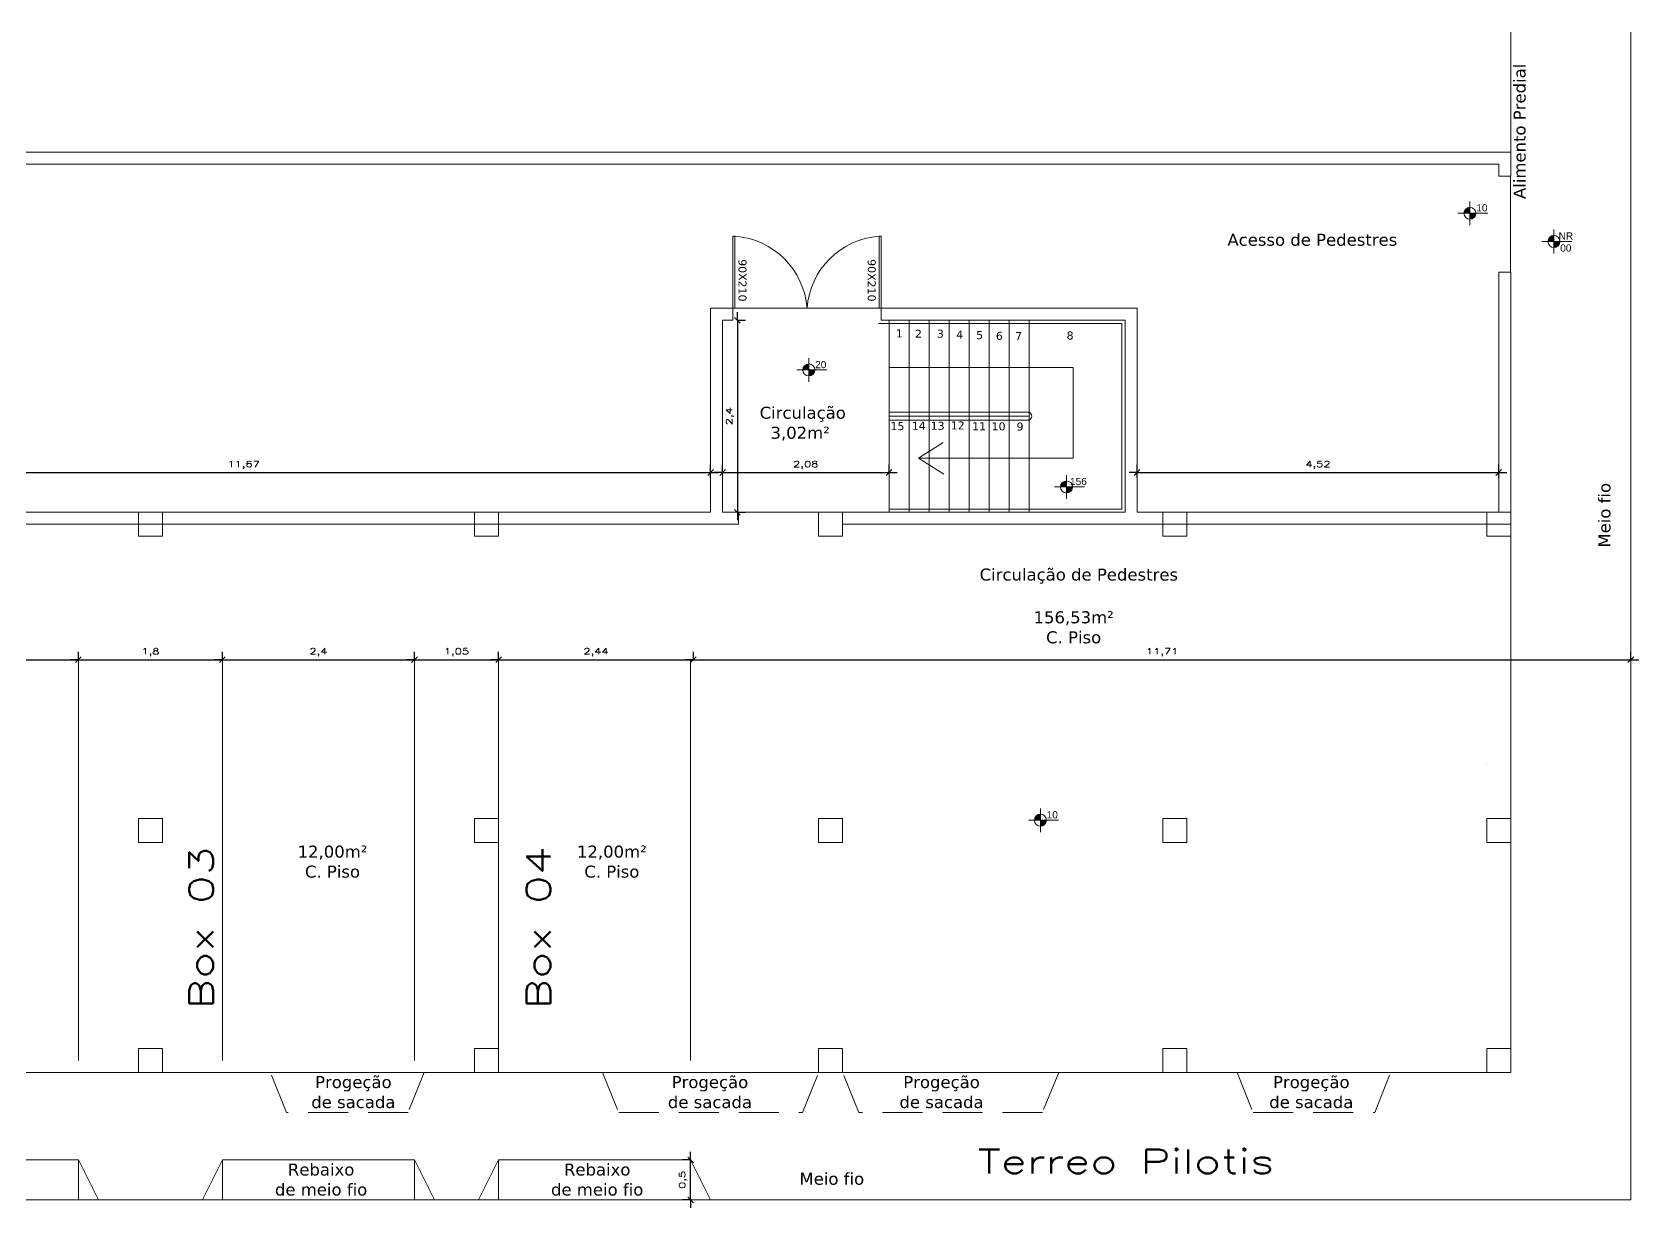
# Model space of a CAD drawing. Header units: millimetres. Extents: x 634 to 830, y -342 to -254.
# Drawn here: x 651.71 to 671.79, y -327.29 to -312.6 of the extents above; entities that cross this region are included whole.
import ezdxf

# ---------------------------------------------------------------- set-up
doc = ezdxf.new("R2010")
doc.units = ezdxf.units.MM
doc.linetypes.add('DASHED', pattern=[0.75, 0.5, -0.25])
for name, color, linetype in [('Auxiliar', 1, 'Continuous'), ('Camada1', 6, 'Continuous'), ('Camada2', 1, 'Continuous'), ('Camada4', 2, 'Continuous'), ('ESQUADRIA', 2, 'Continuous'), ('PAREDE', 6, 'Continuous'), ('Textos', 2, 'Continuous')]:
    doc.layers.add(name, color=color, linetype=linetype)
doc.layers.add('Cota nível-baixa', color=240, linetype='Continuous', lineweight=5)
doc.styles.add('REGUA60', font='romansx2.shx', dxfattribs={"width": 1.4})
doc.styles.add('Régua 60', font='arial.ttf', dxfattribs={"height": 9})
doc.dimstyles.new('Cota Vinícius1', dxfattribs={"dimscale": 0.05, "dimtxt": 1.5, "dimasz": 0.01, "dimexe": 2, "dimexo": 3, "dimgap": 0.98, "dimtad": 1, "dimlfac": -1, "dimrnd": 0.01, "dimtxsty": 'REGUA60', "dimblk": 'COTATR', "dimcen": 4, "dimdle": 4, "dimclrt": 2, "dimadec": 0, "dimazin": 0, "dimtfac": 1, "dimtmove": 2, "dimatfit": 2, "dimfxl": 0, "dimarcsym": 0})

# ---------------------------------------------------------------- blocks, each defined once
blk = doc.blocks.new('COTATR')
at = {"color": 3}
blk.add_line((-71, -71), (71, 71), dxfattribs=at)
at = {"color": 0, "linetype": 'ByBlock'}
blk.add_line((0, 0), (200, 0), dxfattribs=at)
blk = doc.blocks.new('*D366')
at = {"layer": 'Auxiliar', "color": 0, "lineweight": -2, "transparency": 16777216}
for p, q in [((660.519, -316.196), (660.624, -316.196)), ((660.524, -316.196), (660.524, -318.595)), ((660.519, -318.596), (660.624, -318.596))]:
    blk.add_line(p, q, dxfattribs=at)
at = {"layer": 'Defpoints', "color": 0, "lineweight": 0, "transparency": 16777216}
for p in [(660.338, -316.196), (660.338, -318.596), (660.524, -318.596)]:
    blk.add_point(p, dxfattribs=at)
at = {"layer": 'Auxiliar', "color": 0, "lineweight": -2, "transparency": 16777216, "xscale": 0.0005, "yscale": 0.0005, "zscale": 0.0005}
for p, rotation in [((660.524, -316.196), 90), ((660.524, -318.596), 270)]:
    blk.add_blockref('COTATR', p, dxfattribs=dict(at, rotation=rotation))
at = {"layer": 'Auxiliar', "color": 2, "lineweight": 0, "transparency": 16777216, "insert": (660.431, -317.396), "char_height": 0.075, "attachment_point": 5, "rotation": 90, "style": 'REGUA60'}
blk.add_mtext('2,4', dxfattribs=at)
blk = doc.blocks.new('*D367')
at = {"layer": 'Auxiliar', "color": 0, "lineweight": -2, "transparency": 16777216}
for p, q in [((660.338, -318.104), (660.338, -317.999)), ((662.418, -318.104), (662.418, -317.999)), ((660.339, -318.099), (662.418, -318.099))]:
    blk.add_line(p, q, dxfattribs=at)
at = {"layer": 'Defpoints', "color": 0, "lineweight": 0, "transparency": 16777216}
for p in [(662.418, -318.099), (660.338, -318.596), (662.418, -318.596)]:
    blk.add_point(p, dxfattribs=at)
at = {"layer": 'Auxiliar', "color": 0, "lineweight": -2, "transparency": 16777216, "xscale": 0.0005, "yscale": 0.0005, "zscale": 0.0005, "rotation": 180}
blk.add_blockref('COTATR', (660.338, -318.099), dxfattribs=at)
at = {"layer": 'Auxiliar', "color": 0, "lineweight": -2, "transparency": 16777216, "xscale": 0.0005, "yscale": 0.0005, "zscale": 0.0005}
blk.add_blockref('COTATR', (662.418, -318.099), dxfattribs=at)
at = {"layer": 'Auxiliar', "color": 2, "lineweight": 0, "transparency": 16777216, "insert": (661.378, -318.005), "char_height": 0.075, "attachment_point": 5, "style": 'REGUA60'}
blk.add_mtext('2,08', dxfattribs=at)
blk = doc.blocks.new('*D374')
at = {"layer": 'Auxiliar', "color": 0, "lineweight": -2, "transparency": 16777216}
for p, q in [((659.938, -326.689), (659.838, -326.689)), ((659.938, -327.189), (659.838, -327.189))]:
    blk.add_line(p, q, dxfattribs=at)
at = {"layer": 'Auxiliar', "color": 0, "linetype": 'ByBlock', "lineweight": -2, "transparency": 16777216}
blk.add_line((659.938, -327.188), (659.938, -326.689), dxfattribs=at)
at = {"layer": 'Defpoints', "color": 0, "lineweight": 0, "transparency": 16777216}
for p in [(659.938, -326.689), (659.938, -326.689), (659.938, -327.189)]:
    blk.add_point(p, dxfattribs=at)
at = {"layer": 'Auxiliar', "color": 0, "lineweight": -2, "transparency": 16777216, "xscale": 0.0005, "yscale": 0.0005, "zscale": 0.0005}
for p, rotation in [((659.938, -326.689), 90), ((659.938, -327.189), 270)]:
    blk.add_blockref('COTATR', p, dxfattribs=dict(at, rotation=rotation))
at = {"layer": 'Auxiliar', "color": 2, "lineweight": 0, "transparency": 16777216, "insert": (659.845, -326.939), "char_height": 0.075, "attachment_point": 5, "rotation": 90, "style": 'REGUA60'}
blk.add_mtext('0,5', dxfattribs=at)
blk = doc.blocks.new('*D378')
at = {"layer": 'Auxiliar', "color": 0, "lineweight": -2, "transparency": 16777216}
for p, q in [((649.888, -320.438), (649.888, -320.338)), ((652.288, -320.438), (652.288, -320.338))]:
    blk.add_line(p, q, dxfattribs=at)
at = {"layer": 'Auxiliar', "color": 0, "linetype": 'ByBlock', "lineweight": -2, "transparency": 16777216}
blk.add_line((649.889, -320.438), (652.288, -320.438), dxfattribs=at)
at = {"layer": 'Defpoints', "color": 0, "lineweight": 0, "transparency": 16777216}
for p in [(649.888, -320.438), (652.288, -320.438), (652.288, -320.438)]:
    blk.add_point(p, dxfattribs=at)
at = {"layer": 'Auxiliar', "color": 0, "lineweight": -2, "transparency": 16777216, "xscale": 0.0005, "yscale": 0.0005, "zscale": 0.0005, "rotation": 180}
blk.add_blockref('COTATR', (649.888, -320.438), dxfattribs=at)
at = {"layer": 'Auxiliar', "color": 0, "lineweight": -2, "transparency": 16777216, "xscale": 0.0005, "yscale": 0.0005, "zscale": 0.0005}
blk.add_blockref('COTATR', (652.288, -320.438), dxfattribs=at)
at = {"layer": 'Auxiliar', "color": 2, "lineweight": 0, "transparency": 16777216, "insert": (651.088, -320.345), "char_height": 0.075, "attachment_point": 5, "style": 'REGUA60'}
blk.add_mtext('2,4', dxfattribs=at)
blk = doc.blocks.new('*D379')
at = {"layer": 'Auxiliar', "color": 0, "lineweight": -2, "transparency": 16777216}
for p, q in [((652.288, -320.438), (652.288, -320.338)), ((654.088, -320.438), (654.088, -320.338))]:
    blk.add_line(p, q, dxfattribs=at)
at = {"layer": 'Auxiliar', "color": 0, "linetype": 'ByBlock', "lineweight": -2, "transparency": 16777216}
blk.add_line((652.289, -320.438), (654.088, -320.438), dxfattribs=at)
at = {"layer": 'Defpoints', "color": 0, "lineweight": 0, "transparency": 16777216}
for p in [(652.288, -320.438), (654.088, -320.438), (654.088, -320.438)]:
    blk.add_point(p, dxfattribs=at)
at = {"layer": 'Auxiliar', "color": 0, "lineweight": -2, "transparency": 16777216, "xscale": 0.0005, "yscale": 0.0005, "zscale": 0.0005, "rotation": 180}
blk.add_blockref('COTATR', (652.288, -320.438), dxfattribs=at)
at = {"layer": 'Auxiliar', "color": 0, "lineweight": -2, "transparency": 16777216, "xscale": 0.0005, "yscale": 0.0005, "zscale": 0.0005}
blk.add_blockref('COTATR', (654.088, -320.438), dxfattribs=at)
at = {"layer": 'Auxiliar', "color": 2, "lineweight": 0, "transparency": 16777216, "insert": (653.188, -320.345), "char_height": 0.075, "attachment_point": 5, "style": 'REGUA60'}
blk.add_mtext('1,8', dxfattribs=at)
blk = doc.blocks.new('*D380')
at = {"layer": 'Auxiliar', "color": 0, "lineweight": -2, "transparency": 16777216}
for p, q in [((654.088, -320.438), (654.088, -320.338)), ((656.488, -320.438), (656.488, -320.338))]:
    blk.add_line(p, q, dxfattribs=at)
at = {"layer": 'Auxiliar', "color": 0, "linetype": 'ByBlock', "lineweight": -2, "transparency": 16777216}
blk.add_line((654.089, -320.438), (656.488, -320.438), dxfattribs=at)
at = {"layer": 'Defpoints', "color": 0, "lineweight": 0, "transparency": 16777216}
for p in [(654.088, -320.438), (656.488, -320.438), (656.488, -320.438)]:
    blk.add_point(p, dxfattribs=at)
at = {"layer": 'Auxiliar', "color": 0, "lineweight": -2, "transparency": 16777216, "xscale": 0.0005, "yscale": 0.0005, "zscale": 0.0005, "rotation": 180}
blk.add_blockref('COTATR', (654.088, -320.438), dxfattribs=at)
at = {"layer": 'Auxiliar', "color": 0, "lineweight": -2, "transparency": 16777216, "xscale": 0.0005, "yscale": 0.0005, "zscale": 0.0005}
blk.add_blockref('COTATR', (656.488, -320.438), dxfattribs=at)
at = {"layer": 'Auxiliar', "color": 2, "lineweight": 0, "transparency": 16777216, "insert": (655.288, -320.345), "char_height": 0.075, "attachment_point": 5, "style": 'REGUA60'}
blk.add_mtext('2,4', dxfattribs=at)
blk = doc.blocks.new('*D381')
at = {"layer": 'Auxiliar', "color": 0, "lineweight": -2, "transparency": 16777216}
for p, q in [((656.488, -320.438), (656.488, -320.338)), ((657.538, -320.438), (657.538, -320.338))]:
    blk.add_line(p, q, dxfattribs=at)
at = {"layer": 'Auxiliar', "color": 0, "linetype": 'ByBlock', "lineweight": -2, "transparency": 16777216}
blk.add_line((656.489, -320.438), (657.538, -320.438), dxfattribs=at)
at = {"layer": 'Defpoints', "color": 0, "lineweight": 0, "transparency": 16777216}
for p in [(656.488, -320.438), (657.538, -320.438), (657.538, -320.438)]:
    blk.add_point(p, dxfattribs=at)
at = {"layer": 'Auxiliar', "color": 0, "lineweight": -2, "transparency": 16777216, "xscale": 0.0005, "yscale": 0.0005, "zscale": 0.0005, "rotation": 180}
blk.add_blockref('COTATR', (656.488, -320.438), dxfattribs=at)
at = {"layer": 'Auxiliar', "color": 0, "lineweight": -2, "transparency": 16777216, "xscale": 0.0005, "yscale": 0.0005, "zscale": 0.0005}
blk.add_blockref('COTATR', (657.538, -320.438), dxfattribs=at)
at = {"layer": 'Auxiliar', "color": 2, "lineweight": 0, "transparency": 16777216, "insert": (657.013, -320.345), "char_height": 0.075, "attachment_point": 5, "style": 'REGUA60'}
blk.add_mtext('1,05', dxfattribs=at)
blk = doc.blocks.new('*D382')
at = {"layer": 'Auxiliar', "color": 0, "lineweight": -2, "transparency": 16777216}
for p, q in [((657.538, -320.438), (657.538, -320.338)), ((659.974, -320.438), (659.974, -320.338))]:
    blk.add_line(p, q, dxfattribs=at)
at = {"layer": 'Auxiliar', "color": 0, "linetype": 'ByBlock', "lineweight": -2, "transparency": 16777216}
blk.add_line((657.539, -320.438), (659.973, -320.438), dxfattribs=at)
at = {"layer": 'Defpoints', "color": 0, "lineweight": 0, "transparency": 16777216}
for p in [(657.538, -320.438), (659.974, -320.438), (659.974, -320.481)]:
    blk.add_point(p, dxfattribs=at)
at = {"layer": 'Auxiliar', "color": 0, "lineweight": -2, "transparency": 16777216, "xscale": 0.0005, "yscale": 0.0005, "zscale": 0.0005, "rotation": 180}
blk.add_blockref('COTATR', (657.538, -320.438), dxfattribs=at)
at = {"layer": 'Auxiliar', "color": 0, "lineweight": -2, "transparency": 16777216, "xscale": 0.0005, "yscale": 0.0005, "zscale": 0.0005}
blk.add_blockref('COTATR', (659.974, -320.438), dxfattribs=at)
at = {"layer": 'Auxiliar', "color": 2, "lineweight": 0, "transparency": 16777216, "insert": (658.756, -320.345), "char_height": 0.075, "attachment_point": 5, "style": 'REGUA60'}
blk.add_mtext('2,44', dxfattribs=at)
blk = doc.blocks.new('*D383')
at = {"layer": 'Auxiliar', "color": 0, "lineweight": -2, "transparency": 16777216}
for p, q in [((659.974, -320.438), (659.974, -320.338)), ((671.688, -320.438), (671.688, -320.338))]:
    blk.add_line(p, q, dxfattribs=at)
at = {"layer": 'Auxiliar', "color": 0, "linetype": 'ByBlock', "lineweight": -2, "transparency": 16777216}
blk.add_line((659.974, -320.438), (671.688, -320.438), dxfattribs=at)
at = {"layer": 'Defpoints', "color": 0, "lineweight": 0, "transparency": 16777216}
for p in [(671.688, -320.438), (659.974, -320.481), (671.688, -320.481)]:
    blk.add_point(p, dxfattribs=at)
at = {"layer": 'Auxiliar', "color": 0, "lineweight": -2, "transparency": 16777216, "xscale": 0.0005, "yscale": 0.0005, "zscale": 0.0005, "rotation": 180}
blk.add_blockref('COTATR', (659.974, -320.438), dxfattribs=at)
at = {"layer": 'Auxiliar', "color": 0, "lineweight": -2, "transparency": 16777216, "xscale": 0.0005, "yscale": 0.0005, "zscale": 0.0005}
blk.add_blockref('COTATR', (671.688, -320.438), dxfattribs=at)
at = {"layer": 'Auxiliar', "color": 2, "lineweight": 0, "transparency": 16777216, "insert": (665.831, -320.345), "char_height": 0.075, "attachment_point": 5, "style": 'REGUA60'}
blk.add_mtext('11,71', dxfattribs=at)
blk = doc.blocks.new('*D390')
at = {"layer": 'Auxiliar', "color": 0, "lineweight": -2, "transparency": 16777216}
for p, q in [((648.518, -318.161), (648.518, -317.999)), ((660.188, -318.161), (660.188, -317.999))]:
    blk.add_line(p, q, dxfattribs=at)
at = {"layer": 'Auxiliar', "color": 0, "linetype": 'ByBlock', "lineweight": -2, "transparency": 16777216}
blk.add_line((648.519, -318.099), (660.188, -318.099), dxfattribs=at)
at = {"layer": 'Defpoints', "color": 0, "lineweight": 0, "transparency": 16777216}
for p in [(660.188, -318.099), (648.518, -318.596), (660.188, -318.596)]:
    blk.add_point(p, dxfattribs=at)
at = {"layer": 'Auxiliar', "color": 0, "lineweight": -2, "transparency": 16777216, "xscale": 0.0005, "yscale": 0.0005, "zscale": 0.0005, "rotation": 180}
blk.add_blockref('COTATR', (648.518, -318.099), dxfattribs=at)
at = {"layer": 'Auxiliar', "color": 0, "lineweight": -2, "transparency": 16777216, "xscale": 0.0005, "yscale": 0.0005, "zscale": 0.0005}
blk.add_blockref('COTATR', (660.188, -318.099), dxfattribs=at)
at = {"layer": 'Auxiliar', "color": 2, "lineweight": 0, "transparency": 16777216, "insert": (654.353, -318.005), "char_height": 0.075, "attachment_point": 5, "style": 'REGUA60'}
blk.add_mtext('11,67', dxfattribs=at)
blk = doc.blocks.new('*D391')
at = {"layer": 'Auxiliar', "color": 0, "lineweight": -2, "transparency": 16777216}
for p, q in [((665.518, -318.161), (665.518, -317.999)), ((670.038, -318.161), (670.038, -317.999))]:
    blk.add_line(p, q, dxfattribs=at)
at = {"layer": 'Auxiliar', "color": 0, "linetype": 'ByBlock', "lineweight": -2, "transparency": 16777216}
blk.add_line((665.519, -318.099), (670.038, -318.099), dxfattribs=at)
at = {"layer": 'Defpoints', "color": 0, "lineweight": 0, "transparency": 16777216}
for p in [(670.038, -318.099), (665.518, -318.596), (670.038, -318.596)]:
    blk.add_point(p, dxfattribs=at)
at = {"layer": 'Auxiliar', "color": 0, "lineweight": -2, "transparency": 16777216, "xscale": 0.0005, "yscale": 0.0005, "zscale": 0.0005, "rotation": 180}
blk.add_blockref('COTATR', (665.518, -318.099), dxfattribs=at)
at = {"layer": 'Auxiliar', "color": 0, "lineweight": -2, "transparency": 16777216, "xscale": 0.0005, "yscale": 0.0005, "zscale": 0.0005}
blk.add_blockref('COTATR', (670.038, -318.099), dxfattribs=at)
at = {"layer": 'Auxiliar', "color": 2, "lineweight": 0, "transparency": 16777216, "insert": (667.778, -318.005), "char_height": 0.075, "attachment_point": 5, "style": 'REGUA60'}
blk.add_mtext('4,52', dxfattribs=at)

msp = doc.modelspace()

# ---------------------------------------------------------------- hatches: boundary and pattern name
at = {"layer": 'Cota nível-baixa', "ltscale": 0.8}
h = msp.add_hatch(color=251, dxfattribs=at)
h.paths.add_polyline_path([(669.678, -314.935), (669.678, -314.86), (669.678, -314.86), (669.753, -314.86, -0.414214)])
h.paths.add_polyline_path([(669.678, -314.86), (669.603, -314.86, -0.414214), (669.678, -314.785)])
h = msp.add_hatch(color=251, dxfattribs=at)
h.paths.add_polyline_path([(670.727, -315.287), (670.727, -315.212), (670.727, -315.212), (670.802, -315.212, -0.414214)])
h.paths.add_polyline_path([(670.727, -315.212), (670.652, -315.212, -0.414214), (670.727, -315.137)])
h = msp.add_hatch(color=251, dxfattribs=at)
h.paths.add_polyline_path([(661.416, -316.893), (661.416, -316.819), (661.416, -316.818), (661.491, -316.818, -0.414214)])
h.paths.add_polyline_path([(661.416, -316.818), (661.341, -316.818, -0.414214), (661.416, -316.743)])
h = msp.add_hatch(color=251, dxfattribs=at)
h.paths.add_polyline_path([(664.636, -318.354), (664.636, -318.28), (664.636, -318.279), (664.711, -318.279, -0.414214)])
h.paths.add_polyline_path([(664.636, -318.279), (664.561, -318.279, -0.414214), (664.636, -318.204)])
h = msp.add_hatch(color=251, dxfattribs=at)
h.paths.add_polyline_path([(664.309, -322.519), (664.309, -322.445), (664.309, -322.444), (664.384, -322.444, -0.414214)])
h.paths.add_polyline_path([(664.309, -322.444), (664.234, -322.444, -0.414214), (664.309, -322.369)])

# ---------------------------------------------------------------- linework, layer by layer
at = {"layer": 'Auxiliar', "lineweight": 0}
for p, q in [((670.188, -314.096), (670.188, -312.596)), ((671.688, -327.189), (671.688, -312.596)), ((662.418, -316.786), (664.718, -316.786)), ((664.718, -316.786), (664.718, -317.92)), ((662.786, -317.92), (663.096, -317.724)), ((664.718, -317.92), (662.786, -317.92)), ((662.786, -317.92), (663.101, -318.121)), ((663.101, -318.121), (662.786, -317.92)), ((649.888, -320.446), (652.288, -320.446)), ((652.288, -320.446), (652.288, -325.446)), ((654.088, -320.446), (656.488, -320.446)), ((656.488, -320.446), (656.488, -325.446)), ((657.538, -320.446), (659.938, -320.446)), ((659.938, -320.446), (659.938, -325.446)), ((669.888, -325.596), (669.888, -325.596)), ((670.188, -325.596), (670.188, -325.596)), ((670.188, -325.596), (670.188, -325.596)), ((652.538, -327.189), (652.288, -326.689)), ((653.838, -327.189), (654.088, -326.689)), ((656.738, -327.189), (656.488, -326.689)), ((657.288, -327.189), (657.538, -326.689)), ((660.188, -327.189), (659.938, -326.689)), ((671.688, -327.189), (633.688, -327.189))]:
    msp.add_line(p, q, dxfattribs=at)
at = {"layer": 'Auxiliar', "color": 6, "lineweight": 0}
for p, q in [((670.188, -314.096), (636.188, -314.096)), ((670.038, -314.246), (636.338, -314.246)), ((670.188, -325.596), (670.188, -315.596)), ((660.188, -318.596), (648.518, -318.596)), ((660.338, -318.596), (660.538, -318.596)), ((660.538, -318.596), (660.538, -318.746)), ((665.368, -318.596), (661.838, -318.596)), ((665.518, -318.596), (670.038, -318.596)), ((660.538, -318.746), (644.838, -318.746)), ((661.838, -318.746), (670.188, -318.746)), ((670.188, -325.596), (636.188, -325.596))]:
    msp.add_line(p, q, dxfattribs=at)
at = {"layer": 'Auxiliar', "color": 1, "lineweight": 0}
for p, q in [((654.088, -325.446), (654.088, -320.446)), ((657.538, -325.296), (657.538, -320.446))]:
    msp.add_line(p, q, dxfattribs=at)
at = {"layer": 'Auxiliar', "linetype": 'DASHED', "lineweight": 0}
for p, q in [((651.688, -325.596), (653.038, -325.596)), ((653.338, -325.596), (654.688, -325.596)), ((654.888, -326.096), (654.688, -325.596)), ((656.608, -325.596), (656.408, -326.096)), ((656.608, -325.596), (658.838, -325.596)), ((658.838, -325.596), (659.042, -326.096)), ((661.335, -326.096), (661.538, -325.596)), ((662.042, -326.096), (661.838, -325.596)), ((664.538, -325.596), (664.335, -326.096)), ((664.538, -325.596), (666.768, -325.596)), ((666.768, -325.596), (666.968, -326.096)), ((668.488, -326.096), (668.688, -325.596)), ((668.688, -325.596), (669.888, -325.596)), ((656.408, -326.096), (654.888, -326.096)), ((659.042, -326.096), (661.335, -326.096)), ((664.335, -326.096), (662.042, -326.096)), ((666.968, -326.096), (668.488, -326.096))]:
    msp.add_line(p, q, dxfattribs=at)
at = {"layer": 'Auxiliar', "lineweight": 0}
for points in [[(649.888, -327.189), (652.288, -327.189), (652.288, -326.689), (649.888, -326.689)], [(654.088, -327.189), (656.488, -327.189), (656.488, -326.689), (654.088, -326.689)], [(657.538, -327.189), (659.938, -327.189), (659.938, -326.689), (657.538, -326.689)]]:
    msp.add_lwpolyline(points, close=True, dxfattribs=at)
at = {"layer": 'Camada1', "lineweight": 0}
for p, q in [((670.186, -315.596), (670.186, -314.396)), ((670.188, -315.596), (670.038, -315.596)), ((670.038, -315.596), (670.038, -318.596)), ((660.493, -316.046), (662.306, -316.046)), ((660.538, -318.596), (661.538, -318.596))]:
    msp.add_line(p, q, dxfattribs=at)
at = {"layer": 'Camada2', "lineweight": 0}
msp.add_line((669.888, -321.746), (669.888, -321.746), dxfattribs=at)
msp.add_line((669.888, -321.746), (669.888, -321.746), dxfattribs=at)
at = {"layer": 'Camada4', "lineweight": 0}
for p, q in [((660.468, -315.146), (660.468, -316.046)), ((660.493, -315.146), (660.468, -315.146)), ((660.493, -316.046), (660.493, -315.146)), ((662.293, -316.046), (662.293, -315.146)), ((662.293, -315.146), (662.318, -315.146)), ((662.318, -315.146), (662.318, -316.046)), ((660.468, -316.046), (660.493, -316.046)), ((662.318, -316.046), (662.293, -316.046))]:
    msp.add_line(p, q, dxfattribs=at)
for centre, start, end in [((660.421, -316.118), 4.2652, 85.7348), ((662.366, -316.118), 94.2652, 175.7348)]:
    msp.add_arc(centre, 0.975, start, end, dxfattribs=at)
at = {"layer": 'Cota nível-baixa', "lineweight": 5, "ltscale": 0.8}
for p, q in [((669.678, -315.01), (669.678, -314.711)), ((669.528, -314.86), (669.903, -314.86)), ((670.577, -315.212), (670.952, -315.212)), ((670.727, -315.362), (670.727, -315.063)), ((661.266, -316.818), (661.641, -316.818)), ((661.416, -316.968), (661.416, -316.67)), ((664.636, -318.429), (664.636, -318.131)), ((664.486, -318.279), (664.861, -318.279)), ((664.159, -322.444), (664.534, -322.444)), ((664.309, -322.594), (664.309, -322.296))]:
    msp.add_line(p, q, dxfattribs=at)
at = {"layer": 'Cota nível-baixa', "lineweight": 13, "ltscale": 0.8}
for centre in [(669.678, -314.86), (670.727, -315.212), (661.416, -316.818), (664.636, -318.279), (664.309, -322.444)]:
    msp.add_circle(centre, 0.075, dxfattribs=at)
at = {"layer": 'PAREDE', "lineweight": 0}
for p, q in [((670.188, -314.096), (670.188, -314.396)), ((670.038, -314.246), (670.038, -314.396)), ((670.038, -314.396), (670.188, -314.396)), ((660.188, -318.596), (660.188, -316.046)), ((660.338, -318.596), (660.338, -316.196)), ((662.318, -316.196), (665.368, -316.196)), ((662.418, -316.196), (662.418, -318.596)), ((662.668, -316.196), (662.668, -317.396)), ((662.918, -316.196), (662.918, -317.396)), ((663.168, -316.196), (663.168, -317.396)), ((663.418, -316.196), (663.418, -317.396)), ((663.668, -316.196), (663.668, -317.396)), ((663.918, -316.196), (663.918, -317.396)), ((664.168, -316.196), (664.168, -317.396)), ((665.368, -317.396), (665.368, -316.196)), ((665.518, -317.396), (665.518, -316.046)), ((662.418, -317.396), (664.168, -317.396)), ((662.668, -317.396), (662.668, -318.596)), ((662.918, -317.396), (662.918, -318.596)), ((663.168, -317.396), (663.168, -318.596)), ((663.418, -317.396), (663.418, -318.596)), ((663.668, -317.396), (663.668, -318.596)), ((663.918, -317.396), (663.918, -318.596)), ((664.168, -317.396), (664.168, -318.596)), ((665.368, -317.396), (665.368, -318.596)), ((665.518, -317.396), (665.518, -318.596)), ((665.368, -318.596), (662.418, -318.596)), ((669.888, -325.596), (669.888, -325.596))]:
    msp.add_line(p, q, dxfattribs=at)
at = {"layer": 'PAREDE', "color": 6, "lineweight": 0}
for p, q in [((660.468, -316.046), (660.188, -316.046)), ((660.338, -316.196), (660.468, -316.196)), ((660.468, -316.196), (660.468, -316.046)), ((662.318, -316.196), (662.318, -316.046)), ((662.318, -316.046), (665.518, -316.046))]:
    msp.add_line(p, q, dxfattribs=at)
at = {"layer": 'PAREDE', "color": 2, "lineweight": 0}
for p, q in [((662.288, -316.236), (665.328, -316.236)), ((665.328, -316.236), (665.328, -318.556)), ((662.418, -317.346), (664.168, -317.346)), ((662.418, -317.446), (664.168, -317.446)), ((662.418, -318.556), (665.328, -318.556))]:
    msp.add_line(p, q, dxfattribs=at)
at = {"layer": 'PAREDE', "color": 0, "lineweight": 0}
for points in [[(653.038, -318.596), (653.338, -318.596), (653.338, -318.896), (653.038, -318.896), (653.038, -318.596)], [(657.238, -318.596), (657.538, -318.596), (657.538, -318.896), (657.238, -318.896), (657.238, -318.596)], [(661.538, -318.596), (661.838, -318.596), (661.838, -318.896), (661.538, -318.896), (661.538, -318.596)], [(665.838, -318.596), (666.138, -318.596), (666.138, -318.896), (665.838, -318.896), (665.838, -318.596)], [(669.888, -318.596), (670.188, -318.596), (670.188, -318.896), (669.888, -318.896), (669.888, -318.596)], [(653.038, -322.421), (653.338, -322.421), (653.338, -322.721), (653.038, -322.721), (653.038, -322.421)], [(657.238, -322.421), (657.538, -322.421), (657.538, -322.721), (657.238, -322.721), (657.238, -322.421)], [(661.538, -322.421), (661.838, -322.421), (661.838, -322.721), (661.538, -322.721), (661.538, -322.421)], [(665.838, -322.421), (666.138, -322.421), (666.138, -322.721), (665.838, -322.721), (665.838, -322.421)], [(669.888, -322.421), (670.188, -322.421), (670.188, -322.721), (669.888, -322.721), (669.888, -322.421)], [(653.038, -325.296), (653.338, -325.296), (653.338, -325.596), (653.038, -325.596), (653.038, -325.296)], [(657.238, -325.296), (657.538, -325.296), (657.538, -325.596), (657.238, -325.596), (657.238, -325.296)], [(661.538, -325.296), (661.838, -325.296), (661.838, -325.596), (661.538, -325.596), (661.538, -325.296)], [(665.838, -325.296), (666.138, -325.296), (666.138, -325.596), (665.838, -325.596), (665.838, -325.296)], [(669.888, -325.296), (670.188, -325.296), (670.188, -325.596), (669.888, -325.596), (669.888, -325.296)]]:
    msp.add_lwpolyline(points, dxfattribs=at)
at = {"layer": 'PAREDE', "color": 2, "lineweight": 0}
msp.add_arc((664.146, -317.396), 0.0547, 293.8932, 66.1068, dxfattribs=at)

# ---------------------------------------------------------------- texts
at = {"layer": 'Camada2', "lineweight": 0, "char_height": 0.3, "attachment_point": 2, "rotation": 90, "style": 'REGUA60'}
for s, insert in [('{\\C4;Box 03 }', (653.674, -323.789)), ('{\\C4;Box 04 }', (657.887, -323.789))]:
    msp.add_mtext(s, dxfattribs=dict(at, insert=insert))
at = {"layer": 'Camada2', "lineweight": 0, "insert": (665.381, -326.558), "char_height": 0.3, "attachment_point": 2, "style": 'REGUA60'}
msp.add_mtext('{\\C4;Terreo Pilotis}', dxfattribs=at)
at = {"layer": 'Cota nível-baixa', "ltscale": 0.8, "char_height": 0.09, "width": 0.22816, "attachment_point": 5, "style": 'Régua 60'}
for s, insert in [('{\\C7;10}', (669.827, -314.792)), ('{\\C7;\\PNR\\P00}', (670.876, -315.144)), ('{\\C7;20}', (661.565, -316.751)), ('{\\C7;156}', (664.785, -318.212)), ('{\\C7;10}', (664.458, -322.377))]:
    msp.add_mtext(s, dxfattribs=dict(at, insert=insert))
at = {"layer": 'ESQUADRIA', "lineweight": 0, "style": 'REGUA60'}
for s, insert, char_height, attachment_point, rotation in [('{\\fVerdana|b0|i0|c0|p34;\\C2;Alimento Predial}', (670.299, -313.836), 0.15, 5, 90), ('{\\fVerdana|b0|i0|c0|p34;\\C2;90X210}', (660.535, -315.963), 0.1, 9, 270), ('{\\fVerdana|b0|i0|c0|p34;\\C2;90X210}', (662.252, -315.963), 0.1, 3, 270), ('{\\fVerdana|b0|i0|c0|p34;\\C2;Meio fio}', (671.359, -318.633), 0.15, 5, 90)]:
    msp.add_mtext(s, dxfattribs=dict(at, insert=insert, char_height=char_height, attachment_point=attachment_point, rotation=rotation))
for s, insert, char_height, attachment_point in [('{\\fVerdana|b0|i0|c0|p34;\\C2;1}', (662.503, -316.411), 0.1, 7), ('{\\fVerdana|b0|i0|c0|p34;\\C2;2}', (662.742, -316.415), 0.1, 7), ('{\\fVerdana|b0|i0|c0|p34;\\C2;3}', (663.016, -316.416), 0.1, 7), ('{\\fVerdana|b0|i0|c0|p34;\\C2;4}', (663.257, -316.425), 0.1, 7), ('{\\fVerdana|b0|i0|c0|p34;\\C2;5}', (663.507, -316.434), 0.1, 7), ('{\\fVerdana|b0|i0|c0|p34;\\C2;6}', (663.753, -316.443), 0.1, 7), ('{\\fVerdana|b0|i0|c0|p34;\\C2;7}', (663.994, -316.443), 0.1, 7), ('{\\fVerdana|b0|i0|c0|p34;\\C2;8}', (664.637, -316.439), 0.1, 7), ('{\\fVerdana|b0|i0|c0|p34;\\C4; Circulação\\P\\C2;3,02m²}', (661.307, -317.489), 0.15, 5), ('{\\fVerdana|b0|i0|c0|p34;\\C2;15}', (662.435, -317.571), 0.1, 7), ('{\\fVerdana|b0|i0|c0|p34;\\C2;14}', (662.702, -317.565), 0.1, 7), ('{\\fVerdana|b0|i0|c0|p34;\\C2;13}', (662.938, -317.567), 0.1, 7), ('{\\fVerdana|b0|i0|c0|p34;\\C2;12}', (663.189, -317.561), 0.1, 7), ('{\\fVerdana|b0|i0|c0|p34;\\C2;11}', (663.456, -317.571), 0.1, 7), ('{\\fVerdana|b0|i0|c0|p34;\\C2;10}', (663.7, -317.574), 0.1, 7), ('{\\fVerdana|b0|i0|c0|p34;\\C2;\\P\\P\\P\\P\\P\\P\\P9}', (664.011, -317.577), 0.1, 7), ('{\\fVerdana|b0|i0|c0|p34;\\C4;\\P\\C2;156,53m²\\PC. Piso}', (664.725, -319.91), 0.15, 5), ('{\\fVerdana|b0|i0|c0|p34;\\C2;12,00m²\\PC. Piso}', (655.463, -322.963), 0.15, 5), ('{\\fVerdana|b0|i0|c0|p34;\\C2;12,00m²\\PC. Piso}', (658.954, -322.963), 0.15, 5), ('{\\fVerdana|b0|i0|c0|p34;\\C4;\\P\\C2;Progeção \\Pde sacada}', (655.724, -325.718), 0.15, 5), ('{\\fVerdana|b0|i0|c0|p34;\\C4;\\P\\C2;Progeção \\Pde sacada}', (660.18, -325.718), 0.15, 5), ('{\\fVerdana|b0|i0|c0|p34;\\C4;\\P\\C2;Progeção \\Pde sacada}', (663.074, -325.718), 0.15, 5), ('{\\fVerdana|b0|i0|c0|p34;\\C4;\\P\\C2;Progeção \\Pde sacada}', (667.695, -325.718), 0.15, 5), ('{\\fVerdana|b0|i0|c0|p34;\\C2;Rebaixo \\Pde meio fio}', (655.321, -326.936), 0.15, 5), ('{\\fVerdana|b0|i0|c0|p34;\\C2;Rebaixo \\Pde meio fio}', (658.771, -326.936), 0.15, 5), ('{\\fVerdana|b0|i0|c0|p34;\\C2;Meio fio}', (661.703, -326.926), 0.15, 5)]:
    msp.add_mtext(s, dxfattribs=dict(at, insert=insert, char_height=char_height, attachment_point=attachment_point))
at = {"layer": 'Textos', "lineweight": 0, "char_height": 0.15, "width": 3.22484, "attachment_point": 5, "style": 'REGUA60'}
for s, insert in [('{\\fVerdana|b0|i0|c0|p34;\\C4;Acesso de Pedestres}', (667.708, -315.192)), ('{\\fVerdana|b0|i0|c0|p34;\\C4;Circulação de Pedestres}', (664.79, -319.394))]:
    msp.add_mtext(s, dxfattribs=dict(at, insert=insert))

# ---------------------------------------------------------------- dimensions: what is measured, and where the dimension line sits
at = {"layer": 'Auxiliar', "lineweight": 0}
for base, p1, p2, override, picture, middle in [((660.524, -318.596), (660.338, -316.196), (660.338, -318.596), {"dimfxl": 0.1, "dimfxlon": 1, "dimarcsym": 1}, '*D366', (660.431, -317.396)), ((659.938, -326.689), (659.938, -327.189), (659.938, -326.689), {"dimfxl": 1.25, "dimfxlon": 1, "dimarcsym": 1}, '*D374', (659.845, -326.939))]:
    dim = msp.add_linear_dim(base=base, p1=p1, p2=p2, angle=90, dimstyle='Cota Vinícius1', override=override, dxfattribs=at)
    dim.commit()
    dim.dimension.update_dxf_attribs({"geometry": picture, "text_midpoint": middle})
for base, p1, p2, override, picture, middle in [((660.188, -318.099), (648.518, -318.596), (660.188, -318.596), {"dimfxl": 1.25, "dimfxlon": 1, "dimarcsym": 1}, '*D390', (654.353, -318.005)), ((662.418, -318.099), (660.338, -318.596), (662.418, -318.596), {"dimfxl": 0.1, "dimfxlon": 1, "dimarcsym": 1}, '*D367', (661.378, -318.005)), ((670.038, -318.099), (665.518, -318.596), (670.038, -318.596), {"dimfxl": 1.25, "dimfxlon": 1, "dimarcsym": 1}, '*D391', (667.778, -318.005)), ((652.288, -320.438), (649.888, -320.438), (652.288, -320.438), {"dimfxl": 1.25, "dimfxlon": 1, "dimarcsym": 1}, '*D378', (651.088, -320.345)), ((654.088, -320.438), (652.288, -320.438), (654.088, -320.438), {"dimfxl": 1.25, "dimfxlon": 1, "dimarcsym": 1}, '*D379', (653.188, -320.345)), ((656.488, -320.438), (654.088, -320.438), (656.488, -320.438), {"dimfxl": 1.25, "dimfxlon": 1, "dimarcsym": 1}, '*D380', (655.288, -320.345)), ((657.538, -320.438), (656.488, -320.438), (657.538, -320.438), {"dimfxl": 1.25, "dimfxlon": 1, "dimarcsym": 1}, '*D381', (657.013, -320.345)), ((659.974, -320.438), (657.538, -320.438), (659.974, -320.481), {"dimfxl": 1.25, "dimfxlon": 1, "dimarcsym": 1}, '*D382', (658.756, -320.345)), ((671.688, -320.438), (659.974, -320.481), (671.688, -320.481), {"dimfxl": 1.25, "dimfxlon": 1, "dimarcsym": 1}, '*D383', (665.831, -320.345))]:
    dim = msp.add_linear_dim(base=base, p1=p1, p2=p2, dimstyle='Cota Vinícius1', override=override, dxfattribs=at)
    dim.commit()
    dim.dimension.update_dxf_attribs({"geometry": picture, "text_midpoint": middle})

doc.saveas('drawing.dxf')
